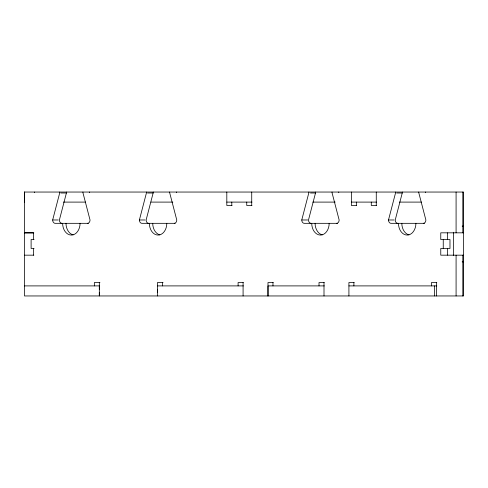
<?xml version="1.0" encoding="UTF-8"?>
<svg xmlns="http://www.w3.org/2000/svg" width="488" height="488" viewBox="0 0 488 488"><rect width="100%" height="100%" fill="white"/><g stroke="black" fill="none" stroke-linecap="round" stroke-linejoin="round"><path stroke-width="0.73" d="M33.599 255.175L33.599 248.471M99.326 292.605L99.326 295.954L99.332 285.901M99.326 289.25L99.326 282.546M157.459 292.605L157.459 289.25M157.459 295.954L157.459 282.546L163.065 282.546M162.443 285.901L162.443 282.546M226.81 192.046L226.81 205.454L232.044 205.454M238.101 285.901L238.101 282.546L243.427 282.546M243.085 295.954L243.085 282.546M246.739 202.099L246.739 205.454L251.973 205.454M251.723 192.046L251.723 205.454M272.975 282.546L272.975 285.901M324.001 295.954L324.001 282.546M348.914 295.954L348.914 282.546L354.239 282.546M351.36 192.046L351.36 205.454L356.594 205.454M353.898 282.546L353.898 285.901M356.344 205.454L356.344 202.099M431.459 285.901L431.459 282.546L436.784 282.546M436.443 295.954L436.443 282.546M447.49 255.175L447.49 248.471M88.383 223.327L55.156 223.327A3.355 2.489 -90 0 1 52.667 219.978L59.682 193.004A3.367 2.501 -90 0 0 59.786 192.046M66.514 192.046A3.367 2.501 90 0 1 66.411 193.004L59.396 219.978A3.355 2.489 -90 0 0 61.885 223.327M175.113 223.327L141.886 223.327A3.355 2.489 -90 0 1 139.397 219.978L146.412 193.004A3.367 2.501 -90 0 0 146.516 192.046M153.244 192.046A3.367 2.501 -90 0 1 153.141 193.004L146.126 219.978A3.355 2.489 -90 0 0 148.614 223.327M337.483 223.327L304.262 223.327A3.355 2.489 -90 0 1 301.767 219.978L308.782 193.004A3.367 2.501 -90 0 0 308.886 192.046M315.614 192.046A3.367 2.501 -90 0 1 315.51 193.004L308.495 219.978A3.355 2.489 -90 0 0 310.99 223.327M424.493 223.327L390.992 223.327A3.355 2.489 -90 0 1 388.497 219.978L395.518 193.004A3.367 2.501 -90 0 0 395.622 192.046M402.35 192.046A3.367 2.501 -90 0 1 402.246 193.004L395.231 219.978A3.355 2.489 -90 0 0 397.72 223.327M60.805 193.004L66.411 193.004M147.535 193.004L153.141 193.004M310.466 193.004L315.51 193.004M396.64 193.004L402.246 193.004M63.397 202.099L85.595 202.099M150.926 202.099L172.837 202.099M226.81 202.099L251.973 202.099M312.832 202.099L335.189 202.099M351.36 202.099L376.522 202.099M399.416 202.099L421.522 202.099M376.522 205.454L371.289 205.454L371.289 202.099M52.667 219.978L58.273 219.978M139.397 219.978L145.003 219.978M301.767 219.978L307.654 219.978M388.497 219.978L394.109 219.978M462.16 226.121L463.6 226.121M24.467 232.825L33.599 232.825L33.599 239.529M463.6 232.825L440.762 232.825L440.762 239.529L449.979 239.529L449.979 248.471L440.762 248.471L440.762 255.175L463.6 255.175M24.485 232.91L33.825 232.91M34.099 239.529L31.11 239.529L31.11 248.471L34.099 248.471M24.467 255.175L33.825 255.169M462.16 261.879L463.6 261.879M99.955 282.546L94.349 282.546L94.349 285.901M273.323 282.546L267.991 282.546L267.991 295.954L267.991 285.901L324.349 285.901M324.349 282.546L319.018 282.546L319.018 285.901M24.467 285.901L99.631 285.901M157.459 285.901L243.427 285.901M348.914 285.901L436.784 285.901M447.49 232.825L447.49 239.529M462.813 192.046L462.813 232.825M462.813 255.175L462.813 295.954M456.085 192.046L456.085 232.825M456.085 255.175L456.085 295.954M453.541 232.245L453.541 255.706M443.25 239.529L443.25 248.471M434.534 285.901L434.534 295.954M376.272 192.046L376.272 205.454M231.794 202.099L231.794 205.454M34.538 192.046L34.538 192.528M80.069 223.327A11.73 8.717 -90 0 1 71.346 235.064A11.73 8.717 -90 0 1 62.629 223.327M87.541 223.327A3.355 2.489 -90 0 0 90.03 219.978L83.015 193.004A3.349 2.489 90 0 1 82.911 192.046M73.127 234.868A11.73 8.717 -90 0 1 65.996 223.327M89.664 192.528A3.349 2.489 90 0 1 89.639 192.046M166.798 223.327A11.73 8.717 -90 0 1 158.081 235.064A11.73 8.717 -90 0 1 149.358 223.327M174.271 223.327A3.355 2.489 -90 0 0 176.76 219.978L169.745 193.004A3.349 2.489 90 0 1 169.641 192.046M159.857 234.868A11.73 8.717 -90 0 1 152.726 223.327M176.4 192.528A3.349 2.489 -90 0 1 176.369 192.046M329.168 223.327A11.73 8.717 -90 0 1 320.451 235.064A11.73 8.717 -90 0 1 311.734 223.327M336.641 223.327A3.355 2.489 90 0 0 339.136 219.978L332.115 193.004A3.355 2.489 90 0 1 332.011 192.046M322.226 234.868A11.73 8.717 -90 0 1 315.095 223.327M338.77 192.528A3.355 2.489 90 0 1 338.739 192.046M415.904 223.327A11.73 8.717 -90 0 1 407.181 235.064A11.73 8.717 -90 0 1 398.464 223.327M423.377 223.327A3.349 2.489 -90 0 0 425.865 219.978L418.85 193.004A3.349 2.489 -90 0 1 418.747 192.046M408.962 234.868A11.73 8.717 -90 0 1 401.825 223.327M425.499 192.528A3.349 2.489 -90 0 1 425.475 192.046M24.485 192.046L24.4 202.099L24.4 192.046L463.6 192.046L463.6 295.954L24.485 295.954L24.485 192.046"/></g></svg>
